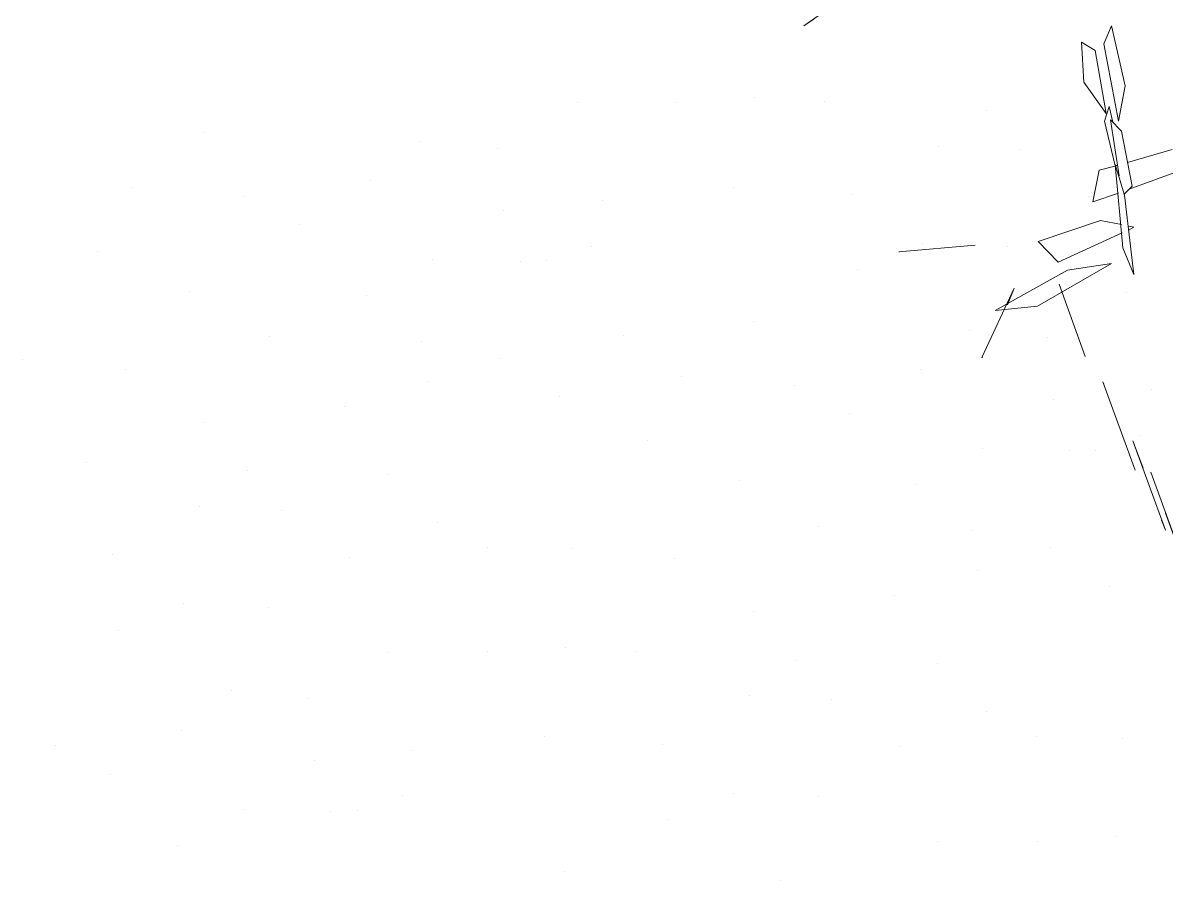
# Model space of a CAD drawing. Header units: metres. Extents: x 42 to 199, y -121 to 268.
# Drawn here: x 131.906 to 132.526, y -54.071 to -53.606 of the extents above; entities that cross this region are included whole.
import ezdxf

# ---------------------------------------------------------------- set-up
doc = ezdxf.new("R2010")
doc.units = ezdxf.units.M
doc.header["$LTSCALE"] = 0.3
doc.layers.get('0').update_dxf_attribs({"color": 8})
doc.layers.add('A-LANDSCAPE', color=8, linetype='Continuous', lineweight=5)
doc.layers.add('DA HOUSE ARCH LAYOUT', color=8, linetype='Continuous', lineweight=9)

# ---------------------------------------------------------------- blocks, each defined once
blk = doc.blocks.new('02PTRX29')
at = {"color": 8, "linetype": 'Continuous', "transparency": 33554572}
for p, q in [((0.15997, -0.30387), (0.17913, -0.31728)), ((0.1, -0.33208), (0.10342, -0.31728)), ((0.10342, -0.31728), (0.10532, -0.32171)), ((0.17913, -0.31728), (0.17686, -0.31576)), ((0.10532, -0.32171), (0.10171, -0.34081)), ((0.1074, -0.32335), (0.10475, -0.33891)), ((0.11082, -0.32133), (0.1074, -0.32335)), ((0.11082, -0.32133), (0.11025, -0.33119)), ((0.1, -0.33208), (0.10171, -0.34081)), ((0.11025, -0.33119), (0.10475, -0.33891)), ((0.10399, -0.33714), (0.10304, -0.34106)), ((0.10513, -0.34081), (0.10399, -0.33714)), ((0.10361, -0.34043), (0.10095, -0.34321)), ((0.10361, -0.34043), (0.10152, -0.35422)), ((0.0983, -0.35675), (0.10095, -0.34321)), ((0.10513, -0.34081), (0.10247, -0.35182)), ((0.09943, -0.35093), (0.08843, -0.34777)), ((0.10247, -0.35144), (0.10019, -0.35903)), ((0.10057, -0.37193), (0.10247, -0.35144)), ((0.1019, -0.35169), (0.10228, -0.35169)), ((0.10228, -0.35169), (0.10228, -0.35182)), ((0.10228, -0.35182), (0.10646, -0.35283)), ((0.09905, -0.35751), (0.08691, -0.35308)), ((0.10797, -0.36067), (0.10646, -0.35283)), ((0.0983, -0.35675), (0.10019, -0.35865)), ((0.10019, -0.35903), (0.09792, -0.37851)), ((0.10797, -0.36067), (0.10171, -0.35852)), ((0.10095, -0.36624), (0.10608, -0.36522)), ((0.10608, -0.36522), (0.12145, -0.37041)), ((0.09792, -0.36687), (0.09924, -0.36662)), ((0.09792, -0.36687), (0.09905, -0.3675)), ((0.10076, -0.36826), (0.11651, -0.37547)), ((0.11651, -0.37547), (0.12145, -0.37041)), ((0.13701, -0.3713), (0.15579, -0.37294)), ((0.09792, -0.37851), (0.10057, -0.37193)), ((0.15579, -0.37294), (0.1556, -0.37294)), ((0.11424, -0.3775), (0.10342, -0.37585)), ((0.12164, -0.38635), (0.10342, -0.37585)), ((0.11424, -0.3775), (0.13207, -0.38736)), ((0.11632, -0.38091), (0.10987, -0.39875)), ((0.12733, -0.38192), (0.1353, -0.399)), ((0.12904, -0.38597), (0.12733, -0.38192)), ((0.13207, -0.38736), (0.12164, -0.38635)), ((0.10987, -0.39875), (0.10987, -0.39862)), ((0.13511, -0.39888), (0.1353, -0.399)), ((0.10551, -0.40495), (0.09754, -0.42671)), ((0.10551, -0.40495), (0.10532, -0.40545)), ((0.09811, -0.4195), (0.09014, -0.44151)), ((0.09811, -0.4195), (0.09564, -0.4262)), ((0.09905, -0.42266), (0.09754, -0.42671)), ((0.09374, -0.42721), (0.08311, -0.45644)), ((0.09014, -0.43733), (0.08311, -0.45644)), ((0.09014, -0.44151), (0.09108, -0.43898))]:
    blk.add_line(p, q, dxfattribs=at)
blk = doc.blocks.new('MUSTER_0')
at = {"color": 8, "linetype": 'Continuous', "transparency": 33554585}
for p, q in [((4.08131, -2.74378), (4.08131, -2.74378)), ((3.99931, -2.76578), (3.99931, -2.76578)), ((4.10681, -2.80628), (4.10681, -2.80628)), ((3.87931, -2.81878), (3.87931, -2.81878)), ((3.70781, -2.83928), (3.70781, -2.83928)), ((3.74781, -2.83528), (3.74781, -2.83528)), ((4.02181, -2.83578), (4.02181, -2.83578)), ((3.77231, -2.86778), (3.77231, -2.86778)), ((3.86431, -2.87778), (3.86431, -2.87778)), ((3.63531, -2.88678), (3.63531, -2.88678)), ((3.78031, -2.88878), (3.78031, -2.88878)), ((4.01581, -2.88328), (4.01581, -2.88328)), ((4.13531, -2.88678), (4.13531, -2.88678)), ((3.74331, -2.91678), (3.74331, -2.91678)), ((3.90331, -2.93028), (3.90331, -2.93028)), ((3.49031, -2.93728), (3.49031, -2.93728)), ((3.69481, -2.93878), (3.69481, -2.93878)), ((3.99031, -2.93728), (3.99031, -2.93728)), ((3.56831, -2.94478), (3.56831, -2.94478)), ((3.87281, -2.94678), (3.87281, -2.94678)), ((4.06831, -2.94478), (4.06831, -2.94478)), ((3.80331, -2.96078), (3.80331, -2.96078)), ((3.63181, -2.99678), (3.63181, -2.99678)), ((3.94731, -2.99078), (3.94731, -2.99078)), ((4.13181, -2.99678), (4.13181, -2.99678)), ((3.71031, -3.00378), (3.71031, -3.00378)), ((3.85081, -3.00428), (3.85081, -3.00428)), ((4.21031, -3.00378), (4.21031, -3.00378)), ((3.54931, -3.01328), (3.54931, -3.01328)), ((4.04931, -3.01328), (4.04931, -3.01328)), ((3.75631, -3.03278), (3.75631, -3.03278)), ((3.52681, -3.05228), (3.52681, -3.05228)), ((4.02681, -3.05228), (4.02681, -3.05228)), ((3.65281, -3.06678), (3.65281, -3.06678)), ((4.15281, -3.06678), (4.15281, -3.06678)), ((3.91181, -3.07178), (3.91181, -3.07178)), ((3.56931, -3.08078), (3.56931, -3.08078)), ((3.81181, -3.07828), (3.81181, -3.07828)), ((4.06931, -3.08078), (4.06931, -3.08078)), ((3.99981, -3.10128), (3.99981, -3.10128)), ((3.69231, -3.11228), (3.69231, -3.11228)), ((4.19231, -3.11228), (4.19231, -3.11228)), ((3.80431, -3.13128), (3.80431, -3.13128)), ((3.63281, -3.13828), (3.63281, -3.13828)), ((4.13281, -3.13828), (4.13281, -3.13828)), ((3.89731, -3.14928), (3.89731, -3.14928)), ((3.56481, -3.18578), (3.56481, -3.18578)), ((3.76381, -3.18178), (3.76381, -3.18178)), ((3.97881, -3.17978), (3.97881, -3.17978)), ((4.06481, -3.18578), (4.06481, -3.18578)), ((4.26381, -3.18178), (4.26381, -3.18178)), ((3.82881, -3.22528), (3.82881, -3.22528)), ((3.58131, -3.24378), (3.58131, -3.24378)), ((3.65981, -3.23578), (3.65981, -3.23578)), ((3.89031, -3.23528), (3.89031, -3.23528)), ((4.08131, -3.24378), (4.08131, -3.24378)), ((4.15981, -3.23578), (4.15981, -3.23578)), ((3.99931, -3.26578), (3.99931, -3.26578)), ((3.81131, -3.28378), (3.81131, -3.28378)), ((3.60681, -3.30628), (3.60681, -3.30628)), ((4.10681, -3.30628), (4.10681, -3.30628)), ((3.87931, -3.31878), (3.87931, -3.31878)), ((3.70781, -3.33928), (3.70781, -3.33928)), ((3.74781, -3.33528), (3.74781, -3.33528)), ((4.02181, -3.33578), (4.02181, -3.33578)), ((4.20781, -3.33928), (4.20781, -3.33928)), ((4.24781, -3.33528), (4.24781, -3.33528)), ((3.77231, -3.36778), (3.77231, -3.36778)), ((4.27231, -3.36778), (4.27231, -3.36778)), ((3.86431, -3.37778), (3.86431, -3.37778)), ((3.63531, -3.38678), (3.63531, -3.38678)), ((3.78031, -3.38878), (3.78031, -3.38878)), ((4.01581, -3.38328), (4.01581, -3.38328)), ((4.13531, -3.38678), (4.13531, -3.38678)), ((4.28031, -3.38878), (4.28031, -3.38878)), ((3.74331, -3.41678), (3.74331, -3.41678)), ((4.24331, -3.41678), (4.24331, -3.41678)), ((3.90331, -3.43028), (3.90331, -3.43028)), ((3.69481, -3.43878), (3.69481, -3.43878)), ((3.99031, -3.43728), (3.99031, -3.43728)), ((4.19481, -3.43878), (4.19481, -3.43878)), ((3.87281, -3.44678), (3.87281, -3.44678)), ((4.06831, -3.44478), (4.06831, -3.44478)), ((3.80331, -3.46078), (3.80331, -3.46078)), ((4.30331, -3.46078), (4.30331, -3.46078)), ((3.94731, -3.49078), (3.94731, -3.49078)), ((4.13181, -3.49678), (4.13181, -3.49678)), ((3.71031, -3.50378), (3.71031, -3.50378)), ((3.85081, -3.50428), (3.85081, -3.50428)), ((4.21031, -3.50378), (4.21031, -3.50378)), ((4.35081, -3.50428), (4.35081, -3.50428)), ((4.04931, -3.51328), (4.04931, -3.51328)), ((3.75631, -3.53278), (3.75631, -3.53278)), ((4.25631, -3.53278), (4.25631, -3.53278)), ((4.02681, -3.55228), (4.02681, -3.55228)), ((4.15281, -3.56678), (4.15281, -3.56678)), ((3.81181, -3.57828), (3.81181, -3.57828)), ((3.91181, -3.57178), (3.91181, -3.57178)), ((4.31181, -3.57828), (4.31181, -3.57828)), ((4.06931, -3.58078), (4.06931, -3.58078)), ((3.99981, -3.60128), (3.99981, -3.60128)), ((4.19231, -3.61228), (4.19231, -3.61228)), ((3.80431, -3.63128), (3.80431, -3.63128)), ((4.13281, -3.63828), (4.13281, -3.63828)), ((4.30431, -3.63128), (4.30431, -3.63128)), ((3.89731, -3.64928), (3.89731, -3.64928)), ((3.76381, -3.68178), (3.76381, -3.68178)), ((3.97881, -3.67978), (3.97881, -3.67978)), ((4.06481, -3.68578), (4.06481, -3.68578)), ((3.82881, -3.72528), (3.82881, -3.72528)), ((3.89031, -3.73528), (3.89031, -3.73528)), ((3.99931, -3.76578), (3.99931, -3.76578))]:
    blk.add_line(p, q, dxfattribs=at)
blk = doc.blocks.new('DA HOUSE ARCH LAYOUT')
at = {"layer": 'A-LANDSCAPE', "color": 8, "lineweight": 35, "transparency": 33554457}
for name, p, xscale, yscale, zscale, rotation in [('02PTRX29', (35.57782, 7.71911), -2.203045860934945, 2.203045860934944, 2.203045860934944, 359.9999999999996), ('MUSTER_0', (37.82614, 8.45093), 0.6306893141900022, 0.6306893141900022, 0.6306893141900022, 251.0061319040827)]:
    blk.add_blockref(name, p, dxfattribs=dict(at, xscale=xscale, yscale=yscale, zscale=zscale, rotation=rotation))

msp = doc.modelspace()

# ---------------------------------------------------------------- block references
at = {"layer": 'DA HOUSE ARCH LAYOUT'}
msp.add_blockref('DA HOUSE ARCH LAYOUT', (97.14618, -60.62802), dxfattribs=at)

doc.saveas('drawing.dxf')
